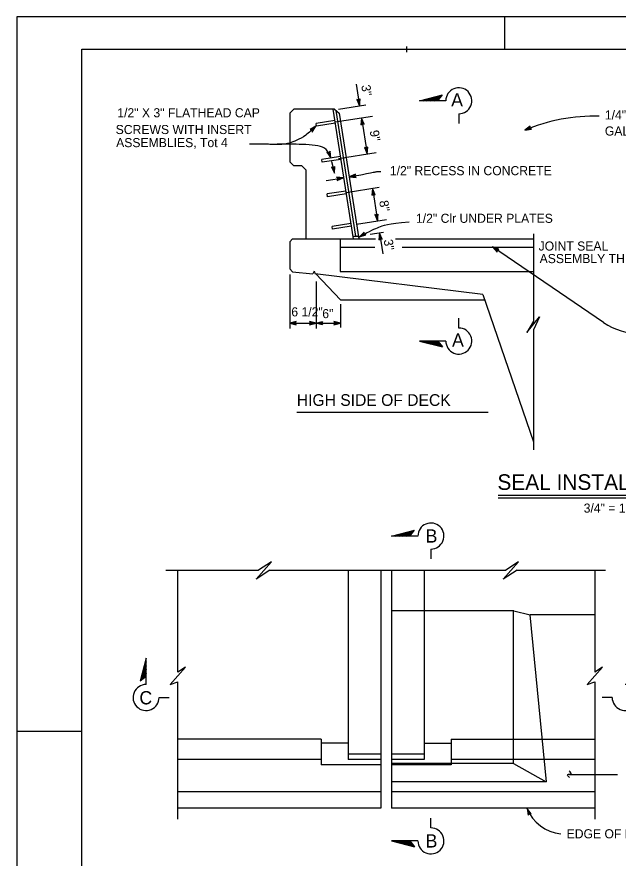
# Model space of a CAD drawing. Extents: x 0 to 2.83, y 0 to 1.83.
# Drawn here: x 0 to 0.771, y 0.754 to 1.833 of the extents above; entities that cross this region are included whole.
import ezdxf

# ---------------------------------------------------------------- set-up
doc = ezdxf.new("R2010")
doc.units = 0
for name, color, linetype in [('10 Sheet Format', 7, 'Continuous'), ('14 Ramp Anno', 7, 'Continuous'), ('201 Center and Station Line', 7, 'Continuous'), ('210 Border', 7, 'Continuous'), ('212 Leaders and Dim Lines', 7, 'Continuous'), ('214 Text and Titles', 7, 'Continuous'), ('241 Concrete', 7, 'Continuous'), ('40 New Utility', 7, 'Continuous')]:
    doc.layers.add(name, color=color, linetype=linetype)

msp = doc.modelspace()

# ---------------------------------------------------------------- linework, layer by layer
at = {"layer": '10 Sheet Format'}
msp.add_lwpolyline([(0, 0), (2.8333, 0), (2.8333, 1.8333), (0, 1.8333)], close=True, dxfattribs=at)
at = {"layer": '14 Ramp Anno'}
for p, q in [((0.5161, 1.7256), (0.5456, 1.7331)), ((0.521, 1.7256), (0.5443, 1.7316)), ((0.5258, 1.7256), (0.5431, 1.73)), ((0.5307, 1.7256), (0.5418, 1.7285)), ((0.5395, 1.7256), (0.5456, 1.7331)), ((0.5499, 1.7256), (0.5161, 1.7256)), ((0.5355, 1.7256), (0.5406, 1.7269)), ((0.5499, 1.7258), (0.5499, 1.7258)), ((0.5666, 1.7089), (0.5666, 1.6963)), ((0.5666, 1.434), (0.5666, 1.4467)), ((0.5161, 1.4173), (0.5456, 1.4098)), ((0.5499, 1.4173), (0.5161, 1.4173)), ((0.521, 1.4173), (0.5443, 1.4113)), ((0.5258, 1.4173), (0.5431, 1.4129)), ((0.5307, 1.4173), (0.5418, 1.4145)), ((0.5355, 1.4173), (0.5406, 1.416)), ((0.5395, 1.4173), (0.5456, 1.4098)), ((0.5499, 1.4172), (0.5499, 1.4172)), ((0.4804, 1.1671), (0.5099, 1.1746)), ((0.5142, 1.1671), (0.4804, 1.1671)), ((0.4852, 1.1671), (0.5086, 1.173)), ((0.4901, 1.1671), (0.5073, 1.1715)), ((0.4949, 1.1671), (0.5061, 1.1699)), ((0.4998, 1.1671), (0.5048, 1.1683)), ((0.5038, 1.1671), (0.5099, 1.1746)), ((0.5142, 1.1672), (0.5142, 1.1672)), ((0.5308, 1.1504), (0.5308, 1.1377)), ((0.1657, 1.0103), (0.1582, 0.9808)), ((0.1657, 1.0055), (0.1598, 0.9821)), ((0.1657, 0.9766), (0.1657, 1.0103)), ((0.1657, 1.0006), (0.1613, 0.9834)), ((0.1657, 0.9958), (0.1629, 0.9846)), ((0.1657, 0.9869), (0.1582, 0.9808)), ((0.1657, 0.9909), (0.1644, 0.9859)), ((0.1656, 0.9766), (0.1656, 0.9766)), ((0.1824, 0.9599), (0.1951, 0.9599)), ((0.7632, 0.9599), (0.7505, 0.9599)), ((0.5308, 0.7926), (0.5308, 0.8052)), ((0.4804, 0.7759), (0.5099, 0.7684)), ((0.5142, 0.7759), (0.4804, 0.7759)), ((0.4852, 0.7759), (0.5086, 0.7699)), ((0.4901, 0.7759), (0.5073, 0.7715)), ((0.4949, 0.7759), (0.5061, 0.7731)), ((0.4998, 0.7759), (0.5048, 0.7746)), ((0.5038, 0.7759), (0.5099, 0.7684)), ((0.5142, 0.7758), (0.5142, 0.7758))]:
    msp.add_line(p, q, dxfattribs=at)
for centre, start, end in [((0.5666, 1.7256), 269.9995, 180), ((0.5666, 1.4173), 180, 90.0005), ((0.5308, 1.1671), 269.9995, 180), ((0.1657, 0.9599), 90, 0.0005), ((0.7799, 0.9599), 179.9995, 90), ((0.5308, 0.7759), 180, 90.0005)]:
    msp.add_arc(centre, 0.0167, start, end, dxfattribs=at)
at = {"layer": '201 Center and Station Line'}
for p, q in [((0.4081, 1.6985), (0.4559, 1.706)), ((0.4125, 1.6517), (0.4605, 1.6592)), ((0.4221, 1.608), (0.4644, 1.6146)), ((0.4354, 1.5674), (0.474, 1.5734))]:
    msp.add_line(p, q, dxfattribs=at)
at = {"layer": '210 Border'}
for p, q in [((0.625, 1.8333), (0.625, 1.7917)), ((0.5, 1.7882), (0.5, 1.7951)), ((0.0833, 0.0833), (0.0833, 1.7917)), ((0.0833, 1.7917), (2.7917, 1.7917)), ((0, 0.9167), (0.0833, 0.9167))]:
    msp.add_line(p, q, dxfattribs=at)
at = {"layer": '212 Leaders and Dim Lines'}
for p, q in [((0.4351, 1.7471), (0.4394, 1.7192)), ((0.4123, 1.715), (0.4472, 1.7204)), ((0.4419, 1.7038), (0.4491, 1.6574)), ((0.3966, 1.6234), (0.419, 1.6269)), ((0.456, 1.6133), (0.4625, 1.5716)), ((0.4528, 1.5543), (0.4701, 1.557)), ((0.4649, 1.5562), (0.4691, 1.5292)), ((0.7522, 1.441), (0.6099, 1.538)), ((0.3498, 1.5029), (0.3498, 1.4335)), ((0.3836, 1.4938), (0.3836, 1.4334)), ((0.4149, 1.4648), (0.4149, 1.4345)), ((0.3498, 1.4403), (0.3836, 1.4403)), ((0.3836, 1.4403), (0.4149, 1.4403)), ((0.7083, 0.8609), (0.7701, 0.8609))]:
    msp.add_line(p, q, dxfattribs=at)
for points in [[(0.4394, 1.7192), (0.4402, 1.7279), (0.4383, 1.7262), (0.436, 1.7272), (0.4394, 1.7192)], [(0.4392, 1.7207), (0.4398, 1.727), (0.4384, 1.7258), (0.4367, 1.7265), (0.4392, 1.7207)], [(0.439, 1.722), (0.4394, 1.7262), (0.4385, 1.7254), (0.4373, 1.7259), (0.439, 1.722)], [(0.4388, 1.723), (0.4391, 1.7256), (0.4385, 1.7251), (0.4378, 1.7254), (0.4388, 1.723)], [(0.4386, 1.723), (0.4388, 1.7249), (0.4386, 1.7248), (0.4383, 1.7249), (0.4391, 1.7231)], [(0.4419, 1.7035), (0.4411, 1.6948), (0.443, 1.6965), (0.4453, 1.6955), (0.4419, 1.7035)], [(0.4421, 1.702), (0.4415, 1.6957), (0.4429, 1.697), (0.4446, 1.6962), (0.4421, 1.702)], [(0.4423, 1.7008), (0.4419, 1.6965), (0.4428, 1.6973), (0.444, 1.6968), (0.4423, 1.7008)], [(0.4425, 1.6997), (0.4422, 1.6971), (0.4428, 1.6976), (0.4435, 1.6973), (0.4425, 1.6997)], [(0.4427, 1.6997), (0.4426, 1.6978), (0.4427, 1.6979), (0.443, 1.6978), (0.4422, 1.6996)], [(0.3834, 1.6929), (0.3759, 1.6886), (0.3784, 1.688), (0.3788, 1.6855), (0.3834, 1.6929)], [(0.3824, 1.6919), (0.3769, 1.6887), (0.3787, 1.6883), (0.379, 1.6865), (0.3824, 1.6919)], [(0.3815, 1.691), (0.3777, 1.6889), (0.379, 1.6886), (0.3792, 1.6874), (0.3815, 1.691)], [(0.3807, 1.6903), (0.3784, 1.689), (0.3792, 1.6888), (0.3793, 1.688), (0.3807, 1.6903)], [(0.3809, 1.6901), (0.3792, 1.6891), (0.3794, 1.689), (0.3795, 1.6888), (0.3805, 1.6904)], [(0.6511, 1.6877), (0.6597, 1.689), (0.6576, 1.6904), (0.658, 1.6929), (0.6511, 1.6877)], [(0.6524, 1.6883), (0.6587, 1.6892), (0.6572, 1.6902), (0.6575, 1.692), (0.6524, 1.6883)], [(0.6536, 1.6887), (0.6579, 1.6894), (0.6568, 1.6901), (0.657, 1.6913), (0.6536, 1.6887)], [(0.6545, 1.6894), (0.6564, 1.6897), (0.6562, 1.6898), (0.6563, 1.6901), (0.6547, 1.6889)], [(0.6546, 1.6891), (0.6572, 1.6895), (0.6565, 1.69), (0.6567, 1.6907), (0.6546, 1.6891)], [(0.4491, 1.6575), (0.4499, 1.6661), (0.448, 1.6644), (0.4457, 1.6655), (0.4491, 1.6575)], [(0.4488, 1.659), (0.4494, 1.6652), (0.4481, 1.664), (0.4464, 1.6648), (0.4488, 1.659)], [(0.4486, 1.6602), (0.449, 1.6645), (0.4481, 1.6636), (0.447, 1.6642), (0.4486, 1.6602)], [(0.4485, 1.6612), (0.4487, 1.6639), (0.4482, 1.6633), (0.4475, 1.6637), (0.4485, 1.6612)], [(0.4482, 1.6613), (0.4484, 1.6632), (0.4482, 1.663), (0.448, 1.6631), (0.4487, 1.6613)], [(0.4024, 1.6524), (0.4016, 1.6611), (0.4, 1.659), (0.3976, 1.6597), (0.4024, 1.6524)], [(0.4019, 1.6538), (0.4013, 1.6601), (0.4002, 1.6586), (0.3984, 1.6591), (0.4019, 1.6538)], [(0.4015, 1.655), (0.4011, 1.6593), (0.4003, 1.6583), (0.3991, 1.6586), (0.4015, 1.655)], [(0.4011, 1.656), (0.4009, 1.6586), (0.4004, 1.658), (0.3996, 1.6582), (0.4011, 1.656)], [(0.4008, 1.656), (0.4007, 1.6579), (0.4005, 1.6577), (0.4003, 1.6578), (0.4013, 1.6561)], [(0.4074, 1.6326), (0.4075, 1.6413), (0.4058, 1.6395), (0.4034, 1.6404), (0.4074, 1.6326)], [(0.407, 1.6341), (0.4071, 1.6404), (0.4059, 1.6391), (0.4041, 1.6397), (0.407, 1.6341)], [(0.4067, 1.6353), (0.4068, 1.6396), (0.4059, 1.6387), (0.4048, 1.6392), (0.4067, 1.6353)], [(0.4065, 1.6363), (0.4065, 1.639), (0.406, 1.6384), (0.4053, 1.6387), (0.4065, 1.6363)], [(0.4062, 1.6363), (0.4063, 1.6383), (0.4061, 1.6381), (0.4058, 1.6382), (0.4067, 1.6365)], [(0.4261, 1.628), (0.4348, 1.6272), (0.4331, 1.6291), (0.4341, 1.6314), (0.4261, 1.628)], [(0.4276, 1.6283), (0.4339, 1.6277), (0.4326, 1.629), (0.4334, 1.6307), (0.4276, 1.6283)], [(0.4185, 1.6267), (0.4098, 1.6275), (0.4115, 1.6257), (0.4105, 1.6234), (0.4185, 1.6267)], [(0.417, 1.6265), (0.4107, 1.6271), (0.4119, 1.6257), (0.4112, 1.6241), (0.417, 1.6265)], [(0.4157, 1.6263), (0.4115, 1.6267), (0.4123, 1.6258), (0.4118, 1.6246), (0.4157, 1.6263)], [(0.4147, 1.6262), (0.4121, 1.6264), (0.4126, 1.6258), (0.4123, 1.6251), (0.4147, 1.6262)], [(0.4147, 1.6259), (0.4128, 1.6261), (0.4129, 1.6259), (0.4128, 1.6256), (0.4146, 1.6264)], [(0.4288, 1.6285), (0.4331, 1.6281), (0.4323, 1.629), (0.4328, 1.6301), (0.4288, 1.6285)], [(0.4299, 1.6286), (0.4325, 1.6284), (0.432, 1.6289), (0.4323, 1.6296), (0.4299, 1.6286)], [(0.4299, 1.6289), (0.4318, 1.6287), (0.4316, 1.6289), (0.4318, 1.6291), (0.43, 1.6284)], [(0.456, 1.613), (0.4552, 1.6044), (0.4571, 1.6061), (0.4594, 1.605), (0.456, 1.613)], [(0.4562, 1.6115), (0.4557, 1.6053), (0.457, 1.6065), (0.4587, 1.6057), (0.4562, 1.6115)], [(0.4564, 1.6103), (0.456, 1.606), (0.457, 1.6069), (0.4581, 1.6063), (0.4564, 1.6103)], [(0.4566, 1.6093), (0.4563, 1.6066), (0.4569, 1.6072), (0.4576, 1.6068), (0.4566, 1.6093)], [(0.4568, 1.6093), (0.4567, 1.6073), (0.4569, 1.6075), (0.4571, 1.6074), (0.4563, 1.6092)], [(0.4625, 1.5717), (0.4632, 1.5803), (0.4614, 1.5786), (0.4591, 1.5797), (0.4625, 1.5717)], [(0.4622, 1.5732), (0.4628, 1.5794), (0.4614, 1.5782), (0.4598, 1.579), (0.4622, 1.5732)], [(0.462, 1.5744), (0.4624, 1.5787), (0.4615, 1.5778), (0.4604, 1.5784), (0.462, 1.5744)], [(0.4619, 1.5754), (0.4621, 1.5781), (0.4615, 1.5775), (0.4608, 1.5779), (0.4619, 1.5754)], [(0.4616, 1.5754), (0.4618, 1.5774), (0.4616, 1.5772), (0.4614, 1.5773), (0.4621, 1.5755)], [(0.4391, 1.551), (0.4474, 1.5536), (0.4451, 1.5547), (0.4452, 1.5572), (0.4391, 1.551)], [(0.4404, 1.5518), (0.4464, 1.5537), (0.4447, 1.5545), (0.4448, 1.5563), (0.4404, 1.5518)], [(0.4415, 1.5525), (0.4456, 1.5537), (0.4444, 1.5543), (0.4445, 1.5555), (0.4415, 1.5525)], [(0.4423, 1.553), (0.4449, 1.5538), (0.4442, 1.5541), (0.4442, 1.5549), (0.4423, 1.553)], [(0.4649, 1.5559), (0.4641, 1.5473), (0.466, 1.549), (0.4683, 1.5479), (0.4649, 1.5559)], [(0.4423, 1.5533), (0.4441, 1.5538), (0.4439, 1.554), (0.4439, 1.5542), (0.4425, 1.5528)], [(0.4651, 1.5544), (0.4646, 1.5482), (0.4659, 1.5494), (0.4676, 1.5486), (0.4651, 1.5544)], [(0.4653, 1.5532), (0.4649, 1.5489), (0.4659, 1.5498), (0.467, 1.5492), (0.4653, 1.5532)], [(0.4655, 1.5522), (0.4652, 1.5495), (0.4658, 1.5501), (0.4665, 1.5497), (0.4655, 1.5522)], [(0.4658, 1.5521), (0.4656, 1.5502), (0.4658, 1.5504), (0.466, 1.5503), (0.4652, 1.5521)], [(0.6099, 1.538), (0.6157, 1.5315), (0.6157, 1.534), (0.618, 1.535), (0.6099, 1.538)], [(0.6111, 1.5371), (0.6153, 1.5324), (0.6153, 1.5343), (0.617, 1.535), (0.6111, 1.5371)], [(0.6121, 1.5364), (0.615, 1.5332), (0.615, 1.5345), (0.6162, 1.535), (0.6121, 1.5364)], [(0.6132, 1.536), (0.6145, 1.5346), (0.6145, 1.5348), (0.6147, 1.5349), (0.6129, 1.5356)], [(0.613, 1.5359), (0.6148, 1.5339), (0.6148, 1.5347), (0.6155, 1.535), (0.613, 1.5359)], [(0.3498, 1.4403), (0.3582, 1.4382), (0.3568, 1.4403), (0.3582, 1.4424), (0.3498, 1.4403)], [(0.3513, 1.4403), (0.3574, 1.4387), (0.3564, 1.4403), (0.3574, 1.4418), (0.3513, 1.4403)], [(0.3525, 1.4403), (0.3567, 1.4392), (0.356, 1.4403), (0.3567, 1.4413), (0.3525, 1.4403)], [(0.3536, 1.4403), (0.3561, 1.4396), (0.3557, 1.4403), (0.3561, 1.4409), (0.3536, 1.4403)], [(0.3536, 1.4405), (0.3555, 1.4401), (0.3554, 1.4403), (0.3555, 1.4405), (0.3536, 1.44)], [(0.3836, 1.4403), (0.3752, 1.4424), (0.3766, 1.4403), (0.3752, 1.4382), (0.3836, 1.4403)], [(0.3821, 1.4403), (0.376, 1.4418), (0.377, 1.4403), (0.376, 1.4387), (0.3821, 1.4403)], [(0.3809, 1.4403), (0.3767, 1.4413), (0.3774, 1.4403), (0.3767, 1.4392), (0.3809, 1.4403)], [(0.3798, 1.4403), (0.3773, 1.4409), (0.3777, 1.4403), (0.3773, 1.4396), (0.3798, 1.4403)], [(0.3798, 1.44), (0.3779, 1.4405), (0.378, 1.4403), (0.3779, 1.4401), (0.3798, 1.4405)], [(0.3836, 1.4403), (0.392, 1.4424), (0.3906, 1.4403), (0.392, 1.4382), (0.3836, 1.4403)], [(0.3851, 1.4403), (0.3912, 1.4418), (0.3902, 1.4403), (0.3912, 1.4387), (0.3851, 1.4403)], [(0.3863, 1.4403), (0.3905, 1.4413), (0.3898, 1.4403), (0.3905, 1.4392), (0.3863, 1.4403)], [(0.3874, 1.4403), (0.3899, 1.4409), (0.3895, 1.4403), (0.3899, 1.4396), (0.3874, 1.4403)], [(0.3874, 1.44), (0.3893, 1.4405), (0.3892, 1.4403), (0.3893, 1.4401), (0.3874, 1.4405)], [(0.4148, 1.4403), (0.4064, 1.4424), (0.4078, 1.4403), (0.4064, 1.4382), (0.4148, 1.4403)], [(0.4133, 1.4403), (0.4072, 1.4418), (0.4082, 1.4403), (0.4072, 1.4387), (0.4133, 1.4403)], [(0.4121, 1.4403), (0.4079, 1.4413), (0.4086, 1.4403), (0.4079, 1.4392), (0.4121, 1.4403)], [(0.4111, 1.4403), (0.4085, 1.4409), (0.4089, 1.4403), (0.4085, 1.4396), (0.4111, 1.4403)], [(0.411, 1.44), (0.4091, 1.4405), (0.4092, 1.4403), (0.4091, 1.4401), (0.411, 1.4405)], [(0.6544, 0.8176), (0.6556, 0.809), (0.657, 0.8111), (0.6595, 0.8106), (0.6544, 0.8176)], [(0.655, 0.8162), (0.6558, 0.81), (0.6569, 0.8115), (0.6587, 0.8111), (0.655, 0.8162)], [(0.6554, 0.8151), (0.656, 0.8108), (0.6567, 0.8118), (0.658, 0.8116), (0.6554, 0.8151)], [(0.6561, 0.8141), (0.6563, 0.8122), (0.6565, 0.8124), (0.6567, 0.8124), (0.6556, 0.8139)], [(0.6558, 0.8141), (0.6562, 0.8115), (0.6566, 0.8121), (0.6574, 0.812), (0.6558, 0.8141)]]:
    msp.add_lwpolyline(points, dxfattribs=at)
for centre, radius, start, end in [((0.7408, 1.4752), 0.2307, 88.5423, 112.9007), ((0.7991, 1.5099), 0.0833, 235.7189, 270), ((0.7019, 0.8356), 0.0508, 200.6792, 264.7017)]:
    msp.add_arc(centre, radius, start, end, dxfattribs=at)
for points, degree in [([(0.3834, 1.6929), (0.3584, 1.6677), (0.323, 1.6698), (0.3174, 1.6701), (0.3128, 1.67), (0.3082, 1.6699), (0.2983, 1.6699)], 4), ([(0.4025, 1.6519), (0.3992, 1.6624), (0.3905, 1.6694), (0.3507, 1.6698), (0.3377, 1.67), (0.3314, 1.6697)], 3), ([(0.4061, 1.6382), (0.405, 1.6433), (0.4038, 1.6475)], 2), ([(0.4282, 1.6282), (0.4393, 1.6304), (0.449, 1.6323), (0.4578, 1.6341), (0.4614, 1.6348), (0.4644, 1.635), (0.4667, 1.6349)], 3), ([(0.4389, 1.5509), (0.4536, 1.5591), (0.4642, 1.5634), (0.4748, 1.5677), (0.5028, 1.5702)], 3)]:
    msp.add_open_spline(points, degree=degree, dxfattribs=at)
msp.add_spline([(0.7083, 0.8573), (0.7062, 0.861), (0.7088, 0.8615), (0.7108, 0.8619), (0.7103, 0.8632), (0.708, 0.8656)], degree=3, dxfattribs=at)
at = {"layer": '214 Text and Titles'}
for p, q in [((0.3591, 1.3262), (0.6044, 1.3262)), ((0.6172, 1.2194), (0.9502, 1.2194)), ((0.6172, 1.2162), (0.9502, 1.2162))]:
    msp.add_line(p, q, dxfattribs=at)
at = {"layer": '241 Concrete'}
for p, q in [((0.3498, 1.7097), (0.355, 1.715)), ((0.3498, 1.7097), (0.3498, 1.6473)), ((0.4072, 1.715), (0.3549, 1.715)), ((0.4053, 1.715), (0.4313, 1.5483)), ((0.4091, 1.7133), (0.4343, 1.5518)), ((0.4131, 1.7098), (0.4383, 1.5483)), ((0.4076, 1.7002), (0.3836, 1.6964)), ((0.3842, 1.693), (0.3836, 1.6964)), ((0.4081, 1.6967), (0.3842, 1.693)), ((0.4148, 1.6539), (0.3909, 1.6501)), ((0.3498, 1.6473), (0.355, 1.6421)), ((0.3652, 1.6422), (0.3549, 1.6422)), ((0.3652, 1.6422), (0.3703, 1.6371)), ((0.3914, 1.6467), (0.3909, 1.6501)), ((0.4154, 1.6504), (0.3914, 1.6467)), ((0.3703, 1.6371), (0.3703, 1.549)), ((0.4217, 1.6097), (0.3978, 1.606)), ((0.3983, 1.6025), (0.3978, 1.606)), ((0.4223, 1.6063), (0.3983, 1.6025)), ((0.4282, 1.568), (0.4043, 1.5643)), ((0.4048, 1.5609), (0.4043, 1.5643)), ((0.4288, 1.5646), (0.4048, 1.5609)), ((0.6623, 1.5547), (0.6623, 1.4427)), ((0.3498, 1.5448), (0.3533, 1.5483)), ((0.3498, 1.5448), (0.3498, 1.5101)), ((0.3533, 1.5483), (0.4598, 1.5483)), ((0.4146, 1.5483), (0.4146, 1.5066)), ((0.4308, 1.5518), (0.4378, 1.5518)), ((0.4854, 1.5483), (0.6623, 1.5483)), ((0.4146, 1.5379), (0.459, 1.5379)), ((0.494, 1.5379), (0.6623, 1.5379)), ((0.3498, 1.5101), (0.3533, 1.5063)), ((0.3533, 1.5063), (0.3794, 1.5036)), ((0.381, 1.5069), (0.3794, 1.5036)), ((0.381, 1.5069), (0.3826, 1.5036)), ((0.5974, 1.4771), (0.3826, 1.5036)), ((0.4149, 1.4702), (0.3833, 1.5036)), ((0.4, 1.5015), (0.4, 1.5015)), ((0.4146, 1.5066), (0.6623, 1.5066)), ((0.4149, 1.4702), (0.5998, 1.4702)), ((0.5974, 1.4771), (0.6623, 1.2879)), ((0.6538, 1.4281), (0.6701, 1.4484)), ((0.6701, 1.4484), (0.6623, 1.4315)), ((0.6623, 1.4427), (0.6538, 1.4281)), ((0.6623, 1.4315), (0.6623, 1.2777)), ((0.3068, 1.1119), (0.3265, 1.1341)), ((0.3265, 1.1341), (0.3099, 1.1234)), ((0.6236, 1.1119), (0.6433, 1.1341)), ((0.6433, 1.1341), (0.6268, 1.1234)), ((0.1912, 1.1234), (0.3099, 1.1234)), ((0.2062, 0.9926), (0.2062, 1.1234)), ((0.3245, 1.1234), (0.3068, 1.1119)), ((0.3245, 1.1234), (0.6268, 1.1234)), ((0.4249, 1.1234), (0.4249, 0.8804)), ((0.4666, 1.1234), (0.4666, 0.8179)), ((0.4805, 1.1234), (0.4805, 0.8179)), ((0.5221, 1.1234), (0.5221, 0.8804)), ((0.6413, 1.1234), (0.6236, 1.1119)), ((0.6413, 1.1234), (0.7545, 1.1234)), ((0.7409, 1.1234), (0.7409, 0.9926)), ((0.4805, 1.0714), (0.6371, 1.0714)), ((0.6367, 0.8752), (0.6367, 1.0714)), ((0.6372, 1.0713), (0.658, 1.0661)), ((0.6576, 1.0661), (0.6784, 0.8517)), ((0.7409, 1.0661), (0.6582, 1.0661)), ((0.1964, 0.9767), (0.2161, 0.999)), ((0.2161, 0.999), (0.2062, 0.9926)), ((0.7312, 0.9767), (0.7509, 0.999)), ((0.7509, 0.999), (0.7409, 0.9926)), ((0.1964, 0.9767), (0.2062, 0.98)), ((0.2062, 0.804), (0.2062, 0.98)), ((0.7312, 0.9767), (0.7409, 0.98)), ((0.7409, 0.98), (0.7409, 0.804)), ((0.3902, 0.9064), (0.2062, 0.9064)), ((0.3902, 0.9064), (0.3902, 0.8734)), ((0.4249, 0.9012), (0.3902, 0.9012)), ((0.5221, 0.9012), (0.5569, 0.9012)), ((0.5569, 0.9064), (0.5569, 0.8734)), ((0.5569, 0.9064), (0.7409, 0.9064)), ((0.4666, 0.8873), (0.4249, 0.8873)), ((0.5221, 0.8873), (0.4805, 0.8873)), ((0.3902, 0.8804), (0.2062, 0.8804)), ((0.4666, 0.8804), (0.4249, 0.8804)), ((0.5221, 0.8804), (0.4805, 0.8804)), ((0.6367, 0.8752), (0.4805, 0.8752)), ((0.7409, 0.8804), (0.5569, 0.8804)), ((0.6367, 0.8752), (0.6784, 0.8517)), ((0.4666, 0.8734), (0.3902, 0.8734)), ((0.5569, 0.8734), (0.4805, 0.8734)), ((0.6784, 0.8517), (0.4805, 0.8517)), ((0.4666, 0.8387), (0.2062, 0.8387)), ((0.7409, 0.8387), (0.4805, 0.8387)), ((0.4666, 0.8179), (0.2062, 0.8179)), ((0.7409, 0.8179), (0.4805, 0.8179))]:
    msp.add_line(p, q, dxfattribs=at)
at = {"layer": '40 New Utility'}
for p, q in [((0.3549, 1.715), (0.3498, 1.7098)), ((0.4072, 1.715), (0.4131, 1.7098)), ((0.3498, 1.6473), (0.3549, 1.6422))]:
    msp.add_line(p, q, dxfattribs=at)

# ---------------------------------------------------------------- texts
at = {"layer": '212 Leaders and Dim Lines'}
for s, p in [('3"', (0.4415, 1.7452)), ('9"', (0.4524, 1.687)), ('8"', (0.4645, 1.5969)), ('3"', (0.4702, 1.547))]:
    msp.add_text(s, height=0.01167, rotation=278.8696, dxfattribs=at).set_placement(p)
for s, height, p in [('1/2" X 3" FLATHEAD CAP', 0.011667, (0.1288, 1.7044)), ('1/4" RECESSED STEEL PLATE BARRIER,', 0.011667, (0.7538, 1.7016)), ('SCREWS WITH INSERT', 0.011667, (0.1267, 1.6829)), ('GALVANIZE AFTER FABRICATION', 0.011667, (0.7538, 1.681)), ('ASSEMBLIES, Tot 4', 0.011667, (0.1273, 1.6661)), ('1/2" RECESS IN CONCRETE', 0.011667, (0.4782, 1.6301)), ('1/2" Clr UNDER PLATES', 0.011667, (0.5117, 1.569)), ('JOINT SEAL', 0.01167, (0.6689, 1.5334)), ('ASSEMBLY THICKNESS', 0.011667, (0.6702, 1.5173)), ('6 1/2"', 0.01167, (0.3519, 1.4489)), ('6"', 0.01167, (0.3916, 1.4467)), ('EDGE OF DECK', 0.011667, (0.7048, 0.7792))]:
    msp.add_text(s, height=height, dxfattribs=at).set_placement(p)
at = {"layer": '214 Text and Titles'}
for s, height, p in [('A', 0.017, (0.5568, 1.7183)), ('A', 0.017, (0.5579, 1.4101)), ('HIGH SIDE OF DECK', 0.015002, (0.3589, 1.3341)), ('SEAL INSTALLATION', 0.020003, (0.6161, 1.2263)), ('3/4" = 1\'-0"', 0.011667, (0.7267, 1.1971)), ('B', 0.017, (0.524, 1.1587)), ('C', 0.017, (0.1571, 0.9511)), ('B', 0.017, (0.524, 0.7674))]:
    msp.add_text(s, height=height, dxfattribs=at).set_placement(p)

doc.saveas('drawing.dxf')
